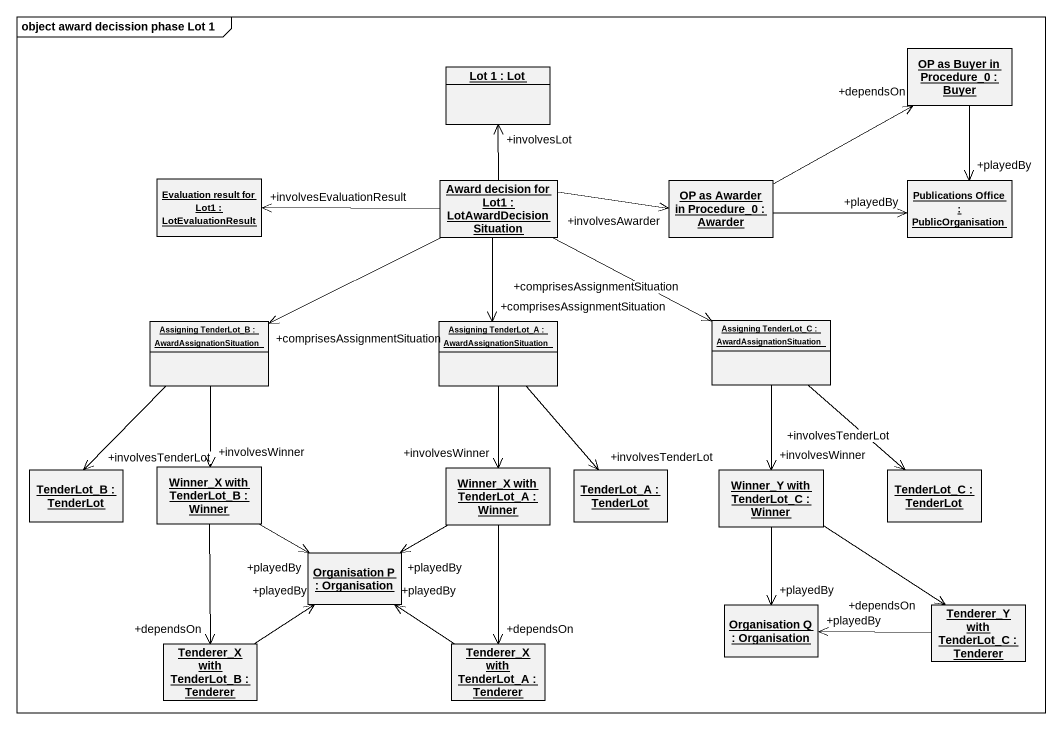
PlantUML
@startuml
mainframe object award decission phase Lot 1
hide circle
hide empty members
object "Lot 1 : Lot" as Lot_1
object "OP as Buyer in Procedure_0 : Buyer" as OP_as_Buyer_in_Procedure_0
object "Evaluation result for Lot1 : LotEvaluationResult" as Evaluation_result_for_Lot1
object "Award decision for Lot1 : LotAwardDecisionSituation" as Award_decision_for_Lot1
object "OP as Awarder in Procedure_0 : Awarder" as OP_as_Awarder_in_Procedure_0
object "Publications Office : PublicOrganisation" as Publications_Office
object "Assigning TenderLot_B : AwardAssignationSituation" as Assigning_TenderLot_B
object "Assigning TenderLot_A : AwardAssignationSituation" as Assigning_TenderLot_A
object "Assigning TenderLot_C : AwardAssignationSituation" as Assigning_TenderLot_C
object "TenderLot_B : TenderLot" as TenderLot_B
object "Winner_X with TenderLot_B : Winner" as Winner_X_with_TenderLot_B
object "Winner_X with TenderLot_A : Winner" as Winner_X_with_TenderLot_A
object "TenderLot_A : TenderLot" as TenderLot_A
object "Winner_Y with TenderLot_C : Winner" as Winner_Y_with_TenderLot_C
object "TenderLot_C : TenderLot" as TenderLot_C
object "Organisation P : Organisation" as Organisation_P
object "Organisation Q : Organisation" as Organisation_Q
object "Tenderer_Y with TenderLot_C : Tenderer" as Tenderer_Y_with_TenderLot_C
object "Tenderer_X with TenderLot_B : Tenderer" as Tenderer_X_with_TenderLot_B
object "Tenderer_X with TenderLot_A : Tenderer" as Tenderer_X_with_TenderLot_A
OP_as_Buyer_in_Procedure_0 --> "+playedBy" Publications_Office
Award_decision_for_Lot1 -up-> "+involvesLot" Lot_1
Award_decision_for_Lot1 -left-> "+involvesEvaluationResult" Evaluation_result_for_Lot1
Award_decision_for_Lot1 -right-> "+involvesAwarder" OP_as_Awarder_in_Procedure_0
Award_decision_for_Lot1 -left-> "+comprisesAssignmentSituation" Assigning_TenderLot_B
Award_decision_for_Lot1 --> "+comprisesAssignmentSituation" Assigning_TenderLot_A
Award_decision_for_Lot1 -right-> "+comprisesAssignmentSituation" Assigning_TenderLot_C
OP_as_Awarder_in_Procedure_0 -right-> "+dependsOn" OP_as_Buyer_in_Procedure_0
OP_as_Awarder_in_Procedure_0 -right-> "+playedBy" Publications_Office
Assigning_TenderLot_B --> "+involvesTenderLot" TenderLot_B
Assigning_TenderLot_B --> "+involvesWinner" Winner_X_with_TenderLot_B
Assigning_TenderLot_A --> "+involvesWinner" Winner_X_with_TenderLot_A
Assigning_TenderLot_A --> "+involvesTenderLot" TenderLot_A
Assigning_TenderLot_C --> "+involvesWinner" Winner_Y_with_TenderLot_C
Assigning_TenderLot_C --> "+involvesTenderLot" TenderLot_C
Winner_X_with_TenderLot_B -right-> "+playedBy" Organisation_P
Winner_X_with_TenderLot_B --> "+dependsOn" Tenderer_X_with_TenderLot_B
Winner_X_with_TenderLot_A -left-> "+playedBy" Organisation_P
Winner_X_with_TenderLot_A --> "+dependsOn" Tenderer_X_with_TenderLot_A
Winner_Y_with_TenderLot_C --> "+playedBy" Organisation_Q
Winner_Y_with_TenderLot_C --> "+dependsOn" Tenderer_Y_with_TenderLot_C
Tenderer_Y_with_TenderLot_C -left-> "+playedBy" Organisation_Q
Tenderer_X_with_TenderLot_B -up-> "+playedBy" Organisation_P
Tenderer_X_with_TenderLot_A -up-> "+playedBy" Organisation_P
@enduml
